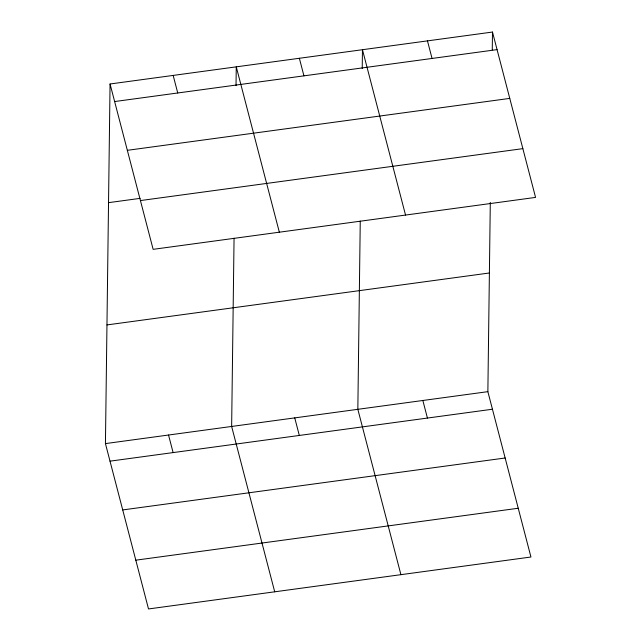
<?xml version="1.0" encoding="UTF-8"?>
<svg xmlns="http://www.w3.org/2000/svg" width="641" height="641" viewBox="0 0 641 641"><rect width="100%" height="100%" fill="white"/><g stroke="black" fill="none" stroke-linecap="round" stroke-linejoin="round"><path stroke-width="0.96" d="M490.301 202.412L487.865 391.659L530.94 557.013L148.512 608.95L105.436 443.596L110.06 83.987L492.488 32.05L535.564 197.404L153.135 249.341L110.06 83.987M234.061 238.204L231.641 426.457L274.709 591.811M236.024 85.638L236.265 66.848L279.34 232.202M360.258 221.065L357.838 409.319L400.913 574.673M362.221 68.499L362.461 49.71L405.537 215.064M492.264 49.854L492.488 32.05M114.643 101.55L497.063 49.621M127.343 150.323L509.771 98.394M108.537 202.652L140.091 198.373M140.435 200.569L522.856 148.64M106.967 324.923L489.387 272.986M105.436 443.596L487.865 391.659M110.012 461.159L492.44 409.23M122.719 509.932L505.148 457.995M135.804 560.178L518.232 508.249M427.475 40.88L432.05 58.451M422.852 400.489L427.427 418.06M299.363 58.275L303.938 75.846M294.74 417.884L299.315 435.455M173.166 75.414L177.741 92.985M168.535 435.023L173.118 452.594"/></g></svg>
